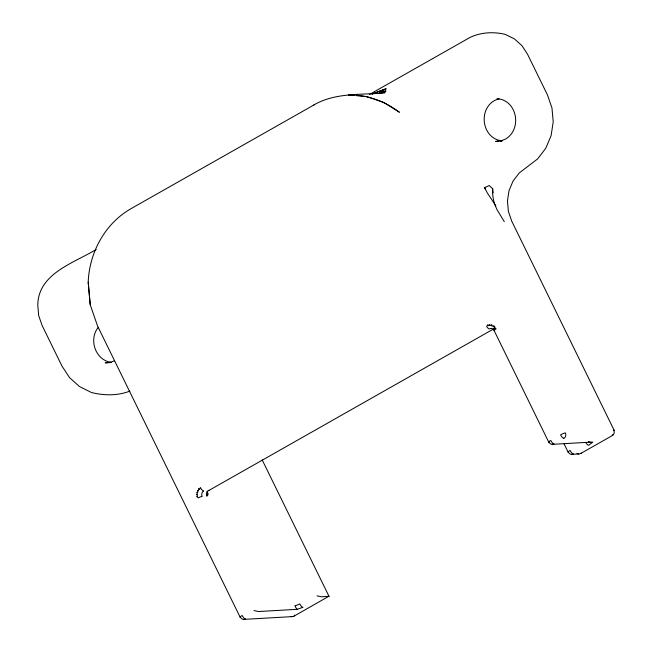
<?xml version="1.0" encoding="UTF-8"?>
<svg xmlns="http://www.w3.org/2000/svg" width="652" height="652" viewBox="0 0 652 652"><rect width="100%" height="100%" fill="white"/><g stroke="black" fill="none" stroke-linecap="round" stroke-linejoin="round"><path stroke-width="0.98" d="M294.182 616.042L328.95 596.23L262.21 459.945M240.14 617.208L97.572 326.049L90.229 304.745L88.199 282.161C89.332 252.707 104.776 223.807 130.636 208.885L314.174 104.825M98.305 327.304C89.259 338.282 94.141 356.88 107.743 361.591L110.775 362.129M369.529 94.434L469.872 37.523C480.768 32.25 493.654 31.516 505.316 34.417L514.461 38.933L521.91 45.64L527.517 54.197L547.452 94.907L551.967 108.004L553.214 121.851L551.103 135.616L545.773 148.257L537.598 158.933L519.228 172.976L513.059 181.036L509.041 190.571L507.443 200.93L508.397 211.468L511.796 221.281L614.086 430.19M96.194 249.447C73.969 263.131 38.142 273.278 37.775 305.242L38.704 315.641L42.095 325.454L62.03 366.171L69.511 377.581L79.446 386.538L91.524 392.528C103.978 395.666 117.841 395.837 129.878 391.102M208.664 490.581L494.371 328.518M580.981 453.36L612.611 435.422M328.942 596.344L321.354 596.8L317.002 595.83M313.84 104.964C335.34 92.405 360.931 95.045 384.721 92.943M386.025 88.843L372.015 94.035L386.025 88.843L379.708 91.41L382.854 90.481L379.619 91.94L382.789 91.117L379.48 92.413L385.943 90.856L382.496 92.209L385.748 91.704L378.828 93.407M499.073 98.705L494.583 100.473C479.171 109.129 481.331 134.467 498.144 140.139L502.024 140.84M114.426 360.776L110.4 362.373L105.265 362.862L111.573 362.504M379.089 93.546L381.738 93.138L378.551 93.57M297.043 609.327L302.993 607.322A4.018 1.41 60.4 0 1 299.7 603.85A4.018 0.644 -26.1 0 1 294.883 605.789A8.036 2.812 60.4 0 0 297.043 609.327L258.526 611.527L254.003 610.557M498.364 141.264L495.659 141.419L500.801 140.922L505.292 139.153C520.703 130.644 518.454 105.078 501.73 99.487L497.003 98.631M500.166 141.158L501.967 141.052M552.187 444.346L590.288 442.17M571.568 454.362L578.772 453.955M243.571 619.4L291.974 616.637M354.655 95.542L348.673 95.013C367.092 94.564 384.851 101.231 399.423 112.266L383.816 102.429L366.611 96.586L356.644 95.714M328.363 595.83L328.95 596.23M504.298 221.656L497.117 209.862L494.721 204.386A40.163 37.058 86.7 0 1 492.643 188.697L489.187 185.502A4.018 0.644 -26.1 0 1 484.884 187.36L485.642 189.251L484.371 187.442L487.549 193.31L495.854 205.804M564.11 443.955L568.128 452.17M494.126 330.588L548.748 442.154M207.108 491.086L207.955 493.931L207.466 493.23L207.874 495.096L207.393 494.249L207.475 495.854L207.043 494.909L206.79 496.139A4.018 3.708 86.7 0 1 208.322 490.728A4.018 1.41 60.4 0 0 208.86 490.206M90.212 304.68L88.199 282.161M492.643 188.697L493.132 192.878M294.427 615.081A4.018 1.41 60.4 0 1 293.84 616.189A4.018 3.708 86.7 0 1 291.02 616.458M613.931 430.63A4.018 0.644 -26.1 0 0 613.793 430.149A4.018 3.708 86.7 0 1 612.269 435.569A4.018 1.41 60.4 0 0 612.847 434.46M581.185 452.985A4.018 1.41 60.4 0 1 580.647 453.507A4.018 3.708 86.7 0 1 576.938 453.327M585.92 442.7A4.018 1.41 60.4 0 0 588.699 445.259L592.823 442.129L591.25 442.08A4.018 3.708 86.7 0 1 588.454 441.551M494.232 325.935A4.018 1.41 60.4 0 1 494.037 328.665A4.018 3.708 86.7 0 1 494.941 328.298M198.827 488.723L198.461 490.883L197.597 490.328L197.768 492.537L196.79 492.227L197.491 494.33L196.48 494.289L197.654 496.148L196.66 496.384L198.241 497.867A4.018 0.644 -26.1 0 1 202.161 496.408A4.018 3.708 86.7 0 1 203.685 490.989A4.018 1.41 60.4 0 1 200.4 487.517L199.528 489.481L198.827 488.723M491.755 324.916L491.535 325.902L493.523 325.796L493.067 326.676L495.015 327.149L494.371 327.85L496.139 328.861A4.018 0.644 -26.1 0 0 494.412 330.629A4.018 3.708 86.7 0 0 489.399 328.926A4.018 1.41 60.4 0 1 486.612 326.375L487.924 324.737L488.193 325.747L489.848 324.549L489.872 325.584L491.755 324.916M563.866 438.331A4.018 3.708 86.7 0 0 565.398 432.912A4.018 0.644 -26.1 0 0 560.581 434.86A4.018 1.41 60.4 0 0 563.866 438.331M240.425 617.248A4.018 3.708 86.7 0 0 245.445 618.952A4.018 1.41 60.4 0 1 242.153 615.48A4.018 0.644 -26.1 0 0 240.425 617.248M549.041 442.195A4.018 3.708 86.7 0 0 554.053 443.898A4.018 1.41 60.4 0 1 550.769 440.426A4.018 0.644 -26.1 0 0 549.041 442.195M568.422 452.211A4.018 3.708 86.7 0 0 573.434 453.914A4.018 1.41 60.4 0 1 570.15 450.442A4.018 0.644 -26.1 0 0 568.422 452.211"/></g></svg>
